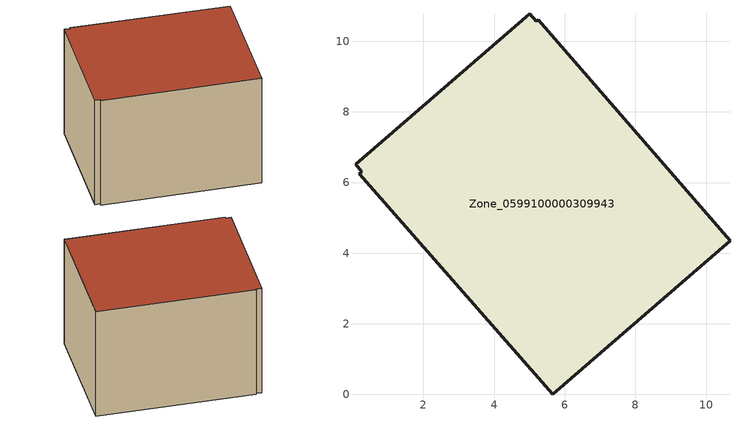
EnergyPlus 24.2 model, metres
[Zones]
Zone_0599100000309943
 floor ground (C_G): 0.08,6.52 5.01,10.79 5.2,10.56 5.25,10.61 10.68,4.35 5.66,0 0.18,6.24 0.26,6.31 z0
 wall outside (C_F): 10.68,4.35 5.25,10.61 5.2,10.56 5.01,10.79 0.08,6.52 0.26,6.31 0.18,6.24 5.66,0 10.68,4.35 z0:6.31
 roof outside (C_R): 0.08,6.52 0.26,6.31 0.18,6.24 5.66,0 10.68,4.35 5.25,10.61 5.2,10.56 5.01,10.79 z6.31
[BUILDING]
Pand.0599100000309943: North Axis=0; Terrain=City; Loads Convergence Tolerance Value=0.04; Temperature Convergence Tolerance Value=0.4; Solar Distribution=FullExterior; Maximum Number of Warmup Days=25; Minimum Number of Warmup Days=1
[Site:Location]
Rotterdam.The.Hague.AP_ZH_NLD Design_Conditions: Latitude=51.96; Longitude=4.45; Time Zone=1; Elevation=-4.5
[SITE:GROUNDTEMPERATURE:BUILDINGSURFACE]
18, 18, 18, 18, 18, 18, 18, 18, 18, 18, 18, 18
[MATERIAL] Thermal Absorptance=0.9; Solar Absorptance=0.7; Visible Absorptance=0.7
Name | Roughness | Thickness | Conductivity | Density | Specific Heat
G.TI.1946 | MediumSmooth | 0.15 | 1 | 540 | 1210
F.TI.1946 | Rough | 0.3 | 0.857143 | 1920 | 840
R.TI.1946 | MediumRough | 0.2 | 0.1 | 1500 | 1000
[CONSTRUCTION]
C_G: G.TI.1946
C_F: F.TI.1946
C_R: R.TI.1946
[ZONE]
Zone_0599100000309943: Type=1; Multiplier=1; Ceiling Height=Autocalculate; Volume=Autocalculate; Floor Area=autocalculate; Part of Total Floor Area=Yes
[ZONEINFILTRATION:DESIGNFLOWRATE]
Infil_Zone_0599100000309943: Zone or ZoneList or Space or SpaceList=Zone_0599100000309943; Schedule=AlwaysOn; Design Flow Rate Calculation Method=Flow/Area; Flow Rate per Floor Area=0.003; Constant Term Coefficient=1; Temperature Term Coefficient=0; Velocity Term Coefficient=0; Velocity Squared Term Coefficient=0
[HVACTEMPLATE:ZONE:IDEALLOADSAIRSYSTEM]
Zone_0599100000309943: Maximum Heating Supply Air Temperature=50; Minimum Cooling Supply Air Temperature=13; Maximum Heating Supply Air Humidity Ratio=0.0156; Minimum Cooling Supply Air Humidity Ratio=0.0077; Heating Limit=NoLimit; Cooling Limit=NoLimit; Dehumidification Control Type=ConstantSensibleHeatRatio; Cooling Sensible Heat Ratio=0.7; Dehumidification Setpoint=60; Humidification Control Type=None; Humidification Setpoint=30; Outdoor Air Method=None; Outdoor Air Flow Rate per Person=0.00944; Outdoor Air Flow Rate per Zone Floor Area=0; Outdoor Air Flow Rate per Zone=0; Demand Controlled Ventilation Type=None; Outdoor Air Economizer Type=NoEconomizer; Heat Recovery Type=None; Sensible Heat Recovery Effectiveness=0.7; Latent Heat Recovery Effectiveness=0.65
[ZONECONTROL:THERMOSTAT]
ThermostatControl_Zone_0599100000309943: Zone or ZoneList=Zone_0599100000309943; Control Type Schedule=DualSetpointControlType; Control 1=Thermostat_Zone_0599100000309943; Temperature Difference Between Cutout And Setpoint=0
[THERMOSTATSETPOINT:DUALSETPOINT]
Thermostat_Zone_0599100000309943: Heating Setpoint Temperature Schedule=HeatingSetpoint_Zone_0599100000309943; Cooling Setpoint Temperature Schedule=CoolingSetpoint_Zone_0599100000309943
[SCHEDULE:COMPACT]
HeatingSetpoint_Zone_0599100000309943: Through: 12/31, For: AllDays, Until: 24:00, 21
CoolingSetpoint_Zone_0599100000309943: Through: 12/31, For: AllDays, Until: 24:00, 24
DualSetpointControlType: Through: 12/31, For: AllDays, Until: 24:00, 4
AlwaysOn: Through: 12/31, For: AllDays, Until: 24:00, 1
